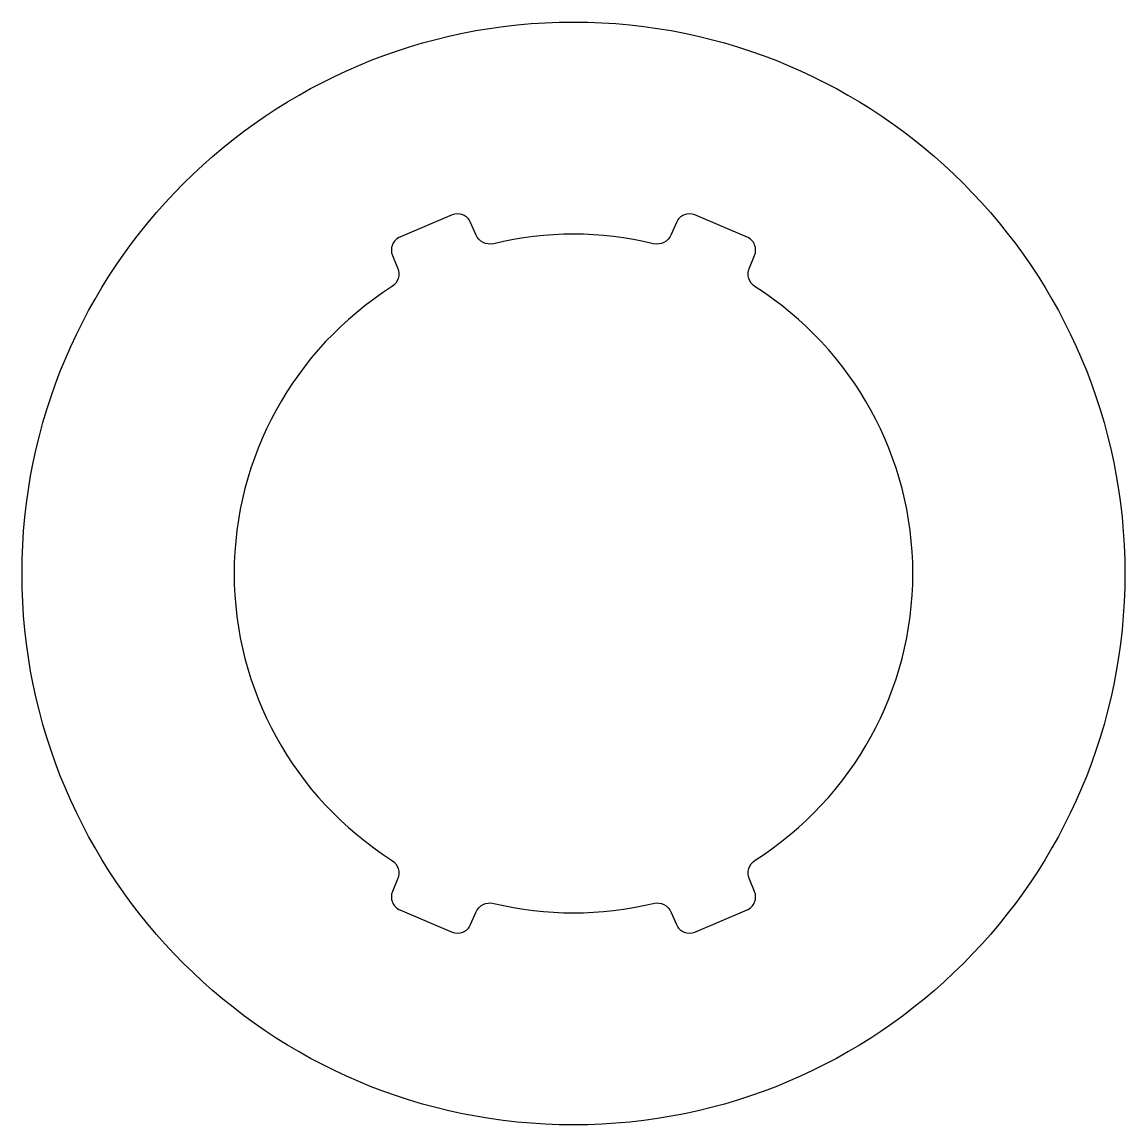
# Model space of a CAD drawing. Extents: x 471.2 to 510.2, y 564 to 603.
import ezdxf

# ---------------------------------------------------------------- set-up
doc = ezdxf.new("R2010")
doc.units = 0
doc.layers.get('0').update_dxf_attribs({"linetype": 'CONTINUOUS'})

msp = doc.modelspace()

# ---------------------------------------------------------------- linework, layer by layer
msp.add_lwpolyline([(494.159, 595.503, -0.366932), (493.524, 595.183, 0.119232), (487.881, 595.183, -0.366932), (487.245, 595.503), (487.062, 595.934, 0.414214), (486.407, 596.199), (484.566, 595.418, 0.414214), (484.301, 594.762), (484.484, 594.331, -0.366932), (484.272, 593.652, 0.549741), (484.272, 573.388, -0.366932), (484.484, 572.709), (484.301, 572.277, 0.414214), (484.566, 571.622), (486.407, 570.84, 0.414214), (487.062, 571.105), (487.245, 571.536, -0.366932), (487.881, 571.856, 0.119232), (493.524, 571.856, -0.366932), (494.159, 571.536), (494.342, 571.105, 0.414214), (494.998, 570.84), (496.839, 571.622, 0.414214), (497.104, 572.277), (496.921, 572.709, -0.366932), (497.132, 573.388, 0.549741), (497.132, 593.652, -0.366932), (496.921, 594.331), (497.104, 594.762, 0.414214), (496.839, 595.418), (494.998, 596.199, 0.414214), (494.342, 595.934)], format="xyb", close=True)
msp.add_circle((490.702, 583.52), 19.5)

doc.saveas('drawing.dxf')
